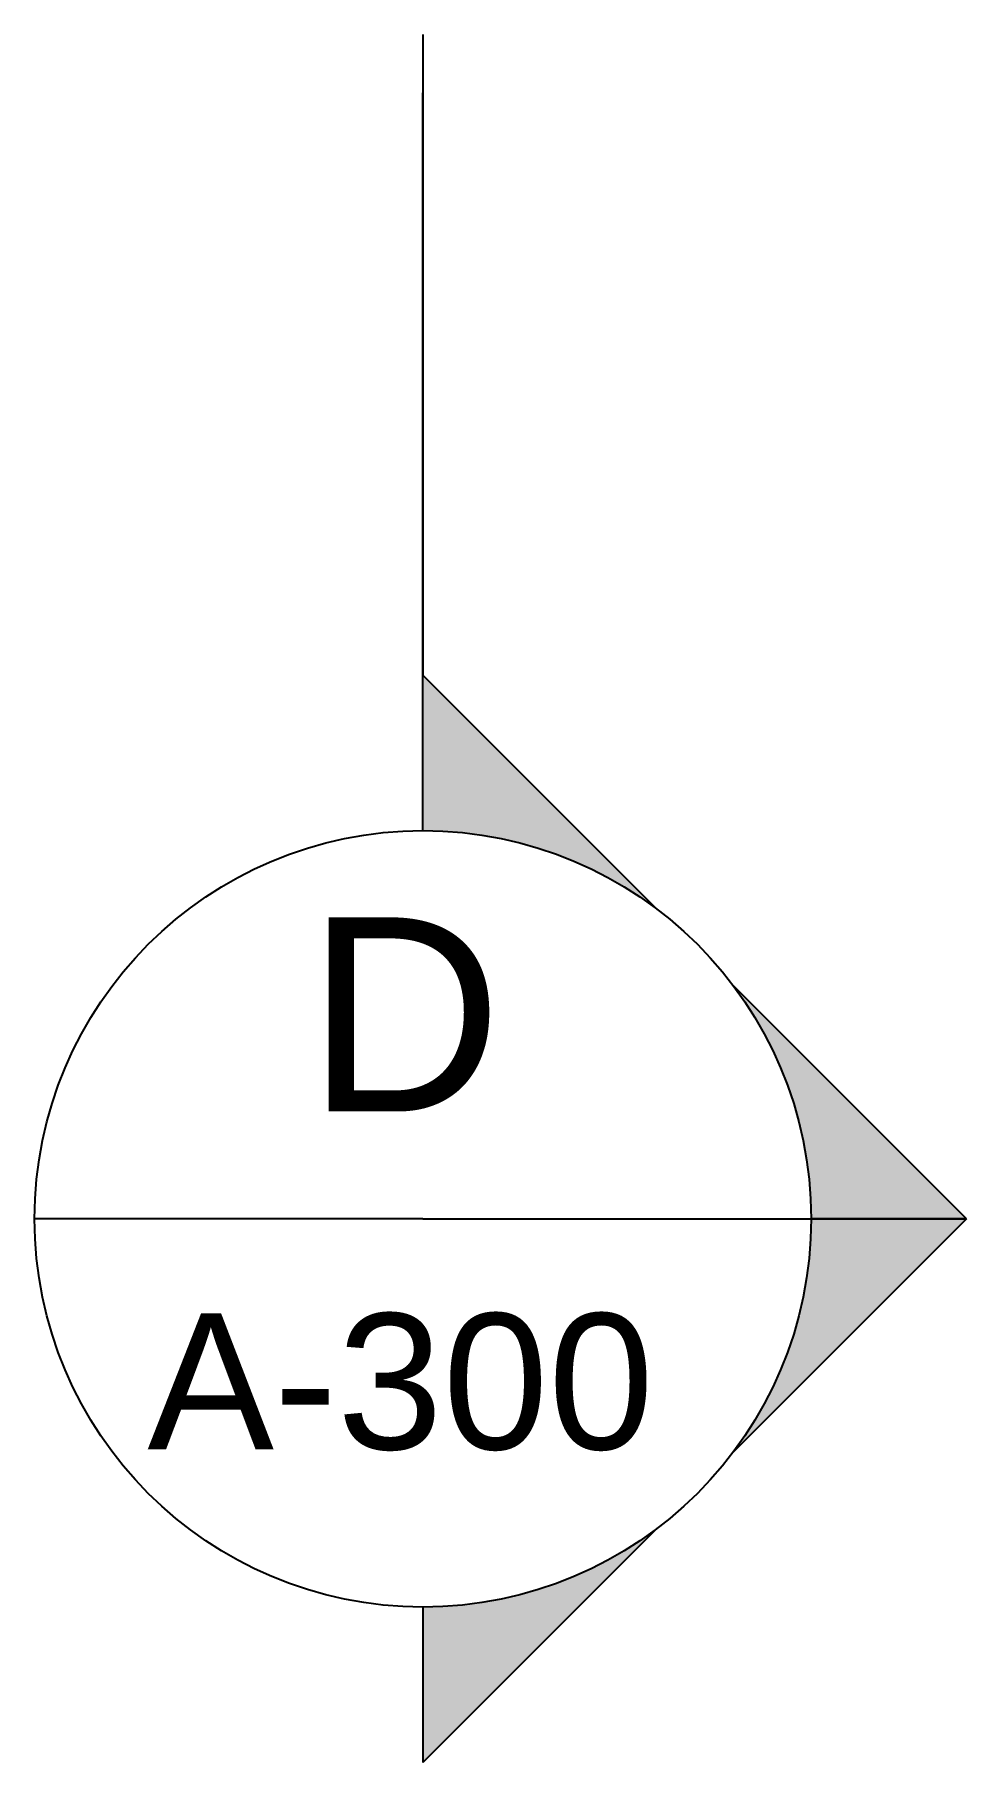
# Model space of a CAD drawing. Header units: millimetres. Extents: x -15.3 to 26.3, y -6.6 to 31.3.
# Drawn here: x 6.43 to 6.91, y 5.831 to 6.721 of the extents above; entities that cross this region are included whole.
import ezdxf

# ---------------------------------------------------------------- set-up
doc = ezdxf.new("R2010")
doc.units = ezdxf.units.MM
doc.layers.add('Infissi', color=5, linetype='Continuous')
doc.styles.get("Standard").update_dxf_attribs({"font": 'arial.ttf'})

msp = doc.modelspace()

# ---------------------------------------------------------------- hatches: boundary and pattern name
at = {"layer": 'Infissi'}
h = msp.add_hatch(color=256, dxfattribs=at)
h.dxf.hatch_style = 1
h.paths.add_polyline_path([(6.75042, 5.9509, -0.162278), (6.63042, 5.9109), (6.63042, 5.8609), (6.63042, 5.8409), (6.63042, 5.8309)])
h.paths.add_polyline_path([(6.91042, 6.1109), (6.90042, 6.1109), (6.88042, 6.1109), (6.83042, 6.1109, -0.162278), (6.79042, 5.9909)])
h.paths.add_polyline_path([(6.79042, 6.2309, -0.162278), (6.83042, 6.1109), (6.88042, 6.1109), (6.90042, 6.1109), (6.91042, 6.1109)])
h.paths.add_polyline_path([(6.63042, 6.3909), (6.63042, 6.3609), (6.63042, 6.3109, -0.162278), (6.75042, 6.2709)])

# ---------------------------------------------------------------- linework, layer by layer
for p, q in [((6.63042, 6.7209), (6.63042, 6.7009)), ((6.63042, 6.7009), (6.63042, 6.6909)), ((6.63042, 6.3909), (6.63042, 6.6909)), ((6.63042, 6.6909), (6.63042, 6.3909)), ((6.63042, 6.3609), (6.63042, 6.3909)), ((6.75042, 6.2709), (6.63042, 6.3909)), ((6.63042, 6.3109), (6.63042, 6.3609)), ((6.91042, 6.1109), (6.79042, 6.2309)), ((6.63042, 6.1109), (6.43042, 6.1109)), ((6.63042, 6.1109), (6.83042, 6.1109)), ((6.91042, 6.1109), (6.79042, 5.9909)), ((6.84042, 6.1109), (6.83042, 6.1109)), ((6.83042, 6.1109), (6.88042, 6.1109)), ((6.86042, 6.1109), (6.84042, 6.1109)), ((6.91042, 6.1109), (6.86042, 6.1109)), ((6.88042, 6.1109), (6.90042, 6.1109)), ((6.90042, 6.1109), (6.91042, 6.1109)), ((6.75042, 5.9509), (6.63042, 5.8309)), ((6.63042, 5.9109), (6.63042, 5.8609)), ((6.63042, 5.8609), (6.63042, 5.8409)), ((6.63042, 5.8409), (6.63042, 5.8309))]:
    msp.add_line(p, q, dxfattribs=at)
msp.add_circle((6.63042, 6.1109), 0.2, dxfattribs=at)

# ---------------------------------------------------------------- texts
at = {"layer": 'Infissi', "attachment_point": 3}
for s, width, insert, char_height in [('D', 0.5152604, (6.67132, 6.26622), 0.1), ('A-300', 1.3228823, (6.74944, 6.06217), 0.07)]:
    msp.add_mtext_dynamic_manual_height_columns(s, width=width, gutter_width=12.5, heights=[0], dxfattribs=dict(at, insert=insert, char_height=char_height))

doc.saveas('drawing.dxf')
